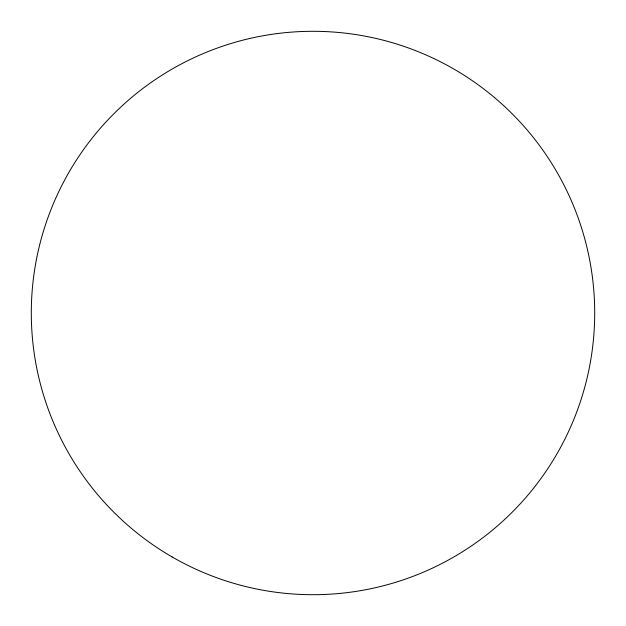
<?xml version="1.0" encoding="UTF-8"?>
<svg xmlns="http://www.w3.org/2000/svg" width="626" height="626" viewBox="0 0 626 626"><rect width="100%" height="100%" fill="white"/><g stroke="black" fill="none" stroke-linecap="round" stroke-linejoin="round"><path stroke-width="0.94" d="M172.15 556.96A281.7 281.7 0 0 0 594.7 313A281.7 281.7 0 0 0 172.15 69.04A281.7 281.7 0 0 0 172.15 556.96"/></g></svg>
